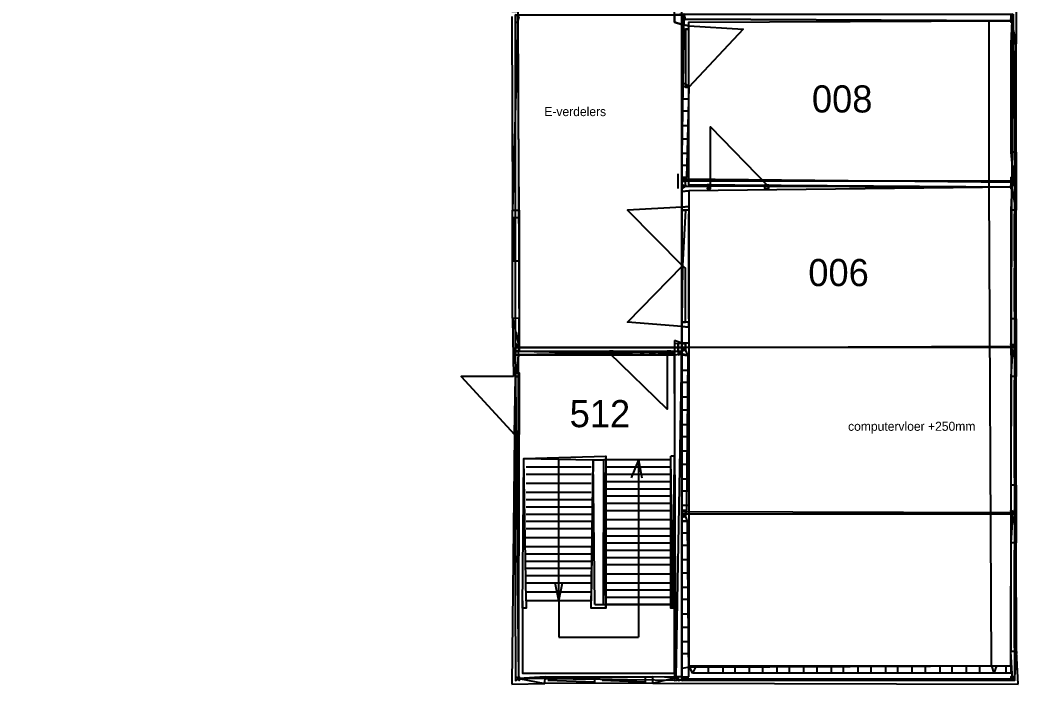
# Model space of a CAD drawing. Header units: metres. Extents: x -641 to 2745, y -1284 to 599.
# Drawn here: x 969 to 1245, y 0 to 183.6 of the extents above; entities that cross this region are included whole.
import ezdxf

# ---------------------------------------------------------------- set-up
doc = ezdxf.new("R2010")
doc.units = ezdxf.units.M

msp = doc.modelspace()

# ---------------------------------------------------------------- linework, layer by layer
for p, q in [((1244.5, 193), (1244.5, 177)), ((1150, 183), (1150, 187)), ((1105, 184.5), (1105.2, 131)), ((1106.67, 183), (1105.2, 131)), ((1107, 131), (1106.67, 183)), ((1152, 182.33), (1150, 183)), ((1154, 182), (1152, 182.33)), ((1152, 182.33), (1154, 182)), ((1152, 165.25), (1152, 182.33)), ((1243.25, 183.38), (1153, 183.78)), ((1153, 183.78), (1243.25, 183.38)), ((1237, 137.5), (1237, 183)), ((1243.25, 183.38), (1243, 177)), ((1244.5, 177), (1243.25, 183.38)), ((1244.5, 177), (1243, 177)), ((1243, 177), (1243, 147)), ((1244.5, 147), (1244.5, 177)), ((1244, 163), (1244, 175)), ((1152, 139.67), (1152, 165.25)), ((1152, 165.25), (1154, 165)), ((1154, 165), (1153.29, 140)), ((1154, 161.67), (1152, 161.67)), ((1154, 161.67), (1152, 161.67)), ((1154, 161.67), (1152, 161.67)), ((1244, 148), (1244, 161)), ((1154, 158.33), (1152, 158.33)), ((1154, 158.33), (1152, 158.33)), ((1154, 158.33), (1152, 158.33)), ((1154, 154.33), (1152, 154.33)), ((1154, 154.33), (1152, 154.33)), ((1154, 154.33), (1152, 154.33)), ((1154, 150.67), (1152, 150.67)), ((1154, 150.67), (1152, 150.67)), ((1154, 150.67), (1152, 150.67)), ((1154, 146.67), (1152, 146.67)), ((1154, 146.67), (1152, 146.67)), ((1154, 146.67), (1152, 146.67)), ((1243, 147), (1243.62, 139.88)), ((1244.5, 147), (1243, 147)), ((1243.62, 139.88), (1244.5, 147)), ((1244.5, 147), (1244.5, 131)), ((1151, 137), (1151, 141)), ((1154, 143.33), (1152, 143.33)), ((1154, 143.33), (1152, 143.33)), ((1154, 143.33), (1152, 143.33)), ((1153.29, 140), (1152, 139.67)), ((1154, 136.33), (1152, 136.2)), ((1154, 136.33), (1152, 136.2)), ((1154, 136.33), (1152, 136.2)), ((1152, 136.2), (1154, 136.33)), ((1152, 131.83), (1152, 136.2)), ((1160, 137.5), (1153, 137.67)), ((1153, 137.67), (1160, 137.5)), ((1154, 136.33), (1154, 132)), ((1175.88, 137.62), (1160, 137.5)), ((1243.3, 137.4), (1175.88, 137.62)), ((1175.88, 137.62), (1243.3, 137.4)), ((1237.67, 5), (1237, 137.5)), ((1243.3, 137.4), (1243, 131)), ((1244.5, 131), (1243.3, 137.4)), ((1105.17, 101.17), (1105.2, 131)), ((1105.2, 131), (1107, 131)), ((1105.2, 131), (1107, 131)), ((1107, 131), (1107, 101.2)), ((1154, 132), (1152, 131.83)), ((1154, 132), (1152, 131.83)), ((1154, 132), (1152, 131.83)), ((1154, 101), (1154, 130)), ((1244.5, 131), (1243, 131)), ((1243, 131), (1243, 101)), ((1244, 117), (1244, 130)), ((1244.5, 101), (1244.5, 131)), ((1105.5, 129), (1107, 129)), ((1105.5, 129), (1105.5, 117)), ((1105.5, 117), (1107, 117)), ((1106, 102), (1106, 115)), ((1106, 115), (1106, 115)), ((1244, 103), (1244, 115)), ((1105.17, 101.17), (1107, 101.2)), ((1105.17, 101.17), (1107, 101.2)), ((1105.17, 101.17), (1107, 101.2)), ((1105.17, 101.17), (1105.5, 85)), ((1105.17, 101.17), (1106.93, 93.5)), ((1106.93, 93.5), (1107, 101.2)), ((1243, 101), (1243, 94)), ((1244.5, 101), (1243, 101)), ((1244, 93.42), (1244.5, 101)), ((1244.5, 101), (1244.5, 85)), ((1154, 98.67), (1152, 98.86)), ((1154, 98.67), (1152, 98.86)), ((1154, 98.67), (1152, 98.86)), ((1152, 94.22), (1152, 98.86)), ((1152, 98.86), (1154, 98.67)), ((1154, 98.67), (1154, 94.25)), ((1152, 94.22), (1150, 95)), ((1150, 95), (1150, 91.5)), ((1154, 94.25), (1152, 94.22)), ((1154, 94.25), (1152, 94.22)), ((1154, 94.25), (1152, 94.22)), ((1132, 91.43), (1106.83, 91)), ((1107, 92), (1132, 91.43)), ((1133, 92), (1148, 91.5)), ((1150, 91.5), (1148, 91.5)), ((1148, 91.5), (1150, 91.5)), ((1150.4, 1.8), (1150, 91.5)), ((1151.92, 91.25), (1150.4, 1.8)), ((1153.71, 90.86), (1151.92, 91.25)), ((1153.71, 90.86), (1151.92, 91.25)), ((1153.71, 90.86), (1151.92, 91.25)), ((1152, 47.67), (1151.92, 91.25)), ((1151.92, 91.25), (1153.71, 90.86)), ((1243.5, 92), (1243, 85)), ((1106.5, 86), (1106.83, 91)), ((1106.83, 91), (1106.5, 86)), ((1153.71, 90.86), (1153.29, 48)), ((1244.5, 85), (1244, 91)), ((1154, 86.67), (1152, 86.67)), ((1154, 86.67), (1152, 86.67)), ((1154, 86.67), (1152, 86.67)), ((1107, 69.25), (1107, 85)), ((1154, 83.33), (1152, 83.33)), ((1154, 83.33), (1152, 83.33)), ((1154, 83.33), (1152, 83.33)), ((1244.5, 85), (1243, 85)), ((1243, 85), (1243, 55)), ((1244, 70.5), (1244, 84)), ((1244.5, 55), (1244.5, 85)), ((1154, 79.33), (1152, 79.33)), ((1154, 79.33), (1152, 79.33)), ((1154, 79.33), (1152, 79.33)), ((1154, 75.67), (1152, 75.67)), ((1154, 75.67), (1152, 75.67)), ((1154, 75.67), (1152, 75.67)), ((1105.8, 69), (1105, 0)), ((1105.8, 69), (1106, 2)), ((1106.93, 1.53), (1107, 69.25)), ((1154, 71.67), (1152, 71.67)), ((1154, 71.67), (1152, 71.67)), ((1154, 71.67), (1152, 71.67)), ((1244, 57), (1244, 70.5)), ((1154, 68.33), (1152, 68.33)), ((1154, 68.33), (1152, 68.33)), ((1154, 68.33), (1152, 68.33)), ((1154, 64.33), (1152, 64.33)), ((1154, 64.33), (1152, 64.33)), ((1154, 64.33), (1152, 64.33)), ((1108, 21), (1108.33, 62.33)), ((1118, 23), (1118, 62)), ((1127, 21), (1127.5, 62)), ((1128, 22), (1127.5, 62)), ((1127.5, 62), (1130.5, 62)), ((1130.33, 22), (1130.5, 62)), ((1131, 21), (1130.5, 62)), ((1140, 62), (1138, 57)), ((1140, 62), (1140, 22)), ((1140, 62), (1141, 57)), ((1149.5, 21), (1149, 63)), ((1149.5, 21), (1150, 62)), ((1109, 60), (1127, 60)), ((1109, 58), (1127, 58)), ((1131, 60), (1149, 60)), ((1131, 58), (1149, 58)), ((1154, 60.67), (1152, 60.67)), ((1154, 60.67), (1152, 60.67)), ((1154, 60.67), (1152, 60.67)), ((1109, 55.5), (1127, 55.5)), ((1109, 55.5), (1127, 55.5)), ((1131, 56), (1149, 56)), ((1154, 56.67), (1152, 56.67)), ((1154, 56.67), (1152, 56.67)), ((1154, 56.67), (1152, 56.67)), ((1109, 53), (1127, 53)), ((1131, 54), (1149, 54)), ((1154, 53.33), (1152, 53.33)), ((1154, 53.33), (1152, 53.33)), ((1154, 53.33), (1152, 53.33)), ((1243, 55), (1243, 48)), ((1244.5, 55), (1243, 55)), ((1244, 47.42), (1244.5, 55)), ((1244.5, 55), (1244.5, 39)), ((1109, 51), (1127, 51)), ((1131, 52), (1149, 52)), ((1131, 50), (1149, 50)), ((1109, 49), (1127, 49)), ((1109, 47), (1127, 47)), ((1131, 48), (1149, 48)), ((1154, 49.33), (1152, 49.33)), ((1154, 49.33), (1152, 49.33)), ((1154, 49.33), (1152, 49.33)), ((1153.29, 48), (1152, 47.67)), ((1109, 45), (1127, 45)), ((1131, 45.5), (1149, 45.5)), ((1131, 45.5), (1149, 45.5)), ((1153.6, 45), (1152, 45)), ((1153.6, 45), (1152, 45)), ((1152, 45), (1152, 2)), ((1154, 2), (1153.6, 45)), ((1243.5, 46), (1243, 39)), ((1244.5, 39), (1244, 45)), ((1109, 43), (1127, 43)), ((1131, 43), (1149, 43)), ((1154, 41.67), (1152, 41.67)), ((1154, 41.67), (1152, 41.67)), ((1154, 41.67), (1152, 41.67)), ((1109, 40.5), (1127, 40.5)), ((1109, 40.5), (1127, 40.5)), ((1131, 41), (1149, 41)), ((1131, 39), (1149, 39)), ((1244.5, 39), (1243, 39)), ((1243, 39), (1243, 9)), ((1244.6, 9), (1244.5, 39)), ((1109, 38), (1127, 38)), ((1109, 36), (1127, 36)), ((1131, 37), (1149, 37)), ((1154, 38.33), (1152, 38.33)), ((1154, 38.33), (1152, 38.33)), ((1154, 38.33), (1152, 38.33)), ((1244, 23.5), (1244, 37)), ((1109, 34), (1127, 34)), ((1131, 35), (1149, 35)), ((1154, 34.33), (1152, 34.33)), ((1154, 34.33), (1152, 34.33)), ((1154, 34.33), (1152, 34.33)), ((1109, 32), (1127, 32)), ((1131, 33), (1149, 33)), ((1131, 30.5), (1149, 30.5)), ((1131, 30.5), (1149, 30.5)), ((1154, 30.67), (1152, 30.67)), ((1154, 30.67), (1152, 30.67)), ((1154, 30.67), (1152, 30.67)), ((1109, 30), (1127, 30)), ((1109, 28), (1127, 28)), ((1118, 23), (1117, 28)), ((1118, 23), (1119, 28)), ((1131, 28), (1149, 28)), ((1109, 25.5), (1127, 25.5)), ((1109, 25.5), (1127, 25.5)), ((1131, 26), (1149, 26)), ((1154, 26.67), (1152, 26.67)), ((1154, 26.67), (1152, 26.67)), ((1154, 26.67), (1152, 26.67)), ((1118, 23), (1118, 13)), ((1131, 24), (1149, 24)), ((1154, 23.33), (1152, 23.33)), ((1154, 23.33), (1152, 23.33)), ((1154, 23.33), (1152, 23.33)), ((1244, 10), (1244, 23.5)), ((1128, 22), (1130.33, 22)), ((1130.33, 22), (1149, 22)), ((1140, 22), (1140, 13)), ((1154, 19.33), (1152, 19.33)), ((1154, 19.33), (1152, 19.33)), ((1154, 19.33), (1152, 19.33)), ((1154, 15.67), (1152, 15.67)), ((1154, 15.67), (1152, 15.67)), ((1154, 15.67), (1152, 15.67)), ((1118, 13), (1140, 13)), ((1154, 11.67), (1152, 11.67)), ((1154, 11.67), (1152, 11.67)), ((1154, 11.67), (1152, 11.67)), ((1154, 8.33), (1152, 8.33)), ((1154, 8.33), (1152, 8.33)), ((1154, 8.33), (1152, 8.33)), ((1244.6, 9), (1243, 9)), ((1243.44, 1.33), (1243, 9)), ((1244.6, 9), (1243, 9)), ((1244.6, 9), (1244, 2)), ((1245, 0), (1244.6, 9)), ((1154.17, 4.67), (1152, 4.33)), ((1154.17, 4.67), (1152, 4.33)), ((1154.17, 4.67), (1152, 4.33)), ((1154.17, 4.67), (1243, 5)), ((1154.17, 4.67), (1155, 3)), ((1155, 3), (1154.17, 4.67)), ((1156, 5), (1155, 3)), ((1156, 5), (1155, 3)), ((1243, 3), (1155, 3)), ((1159.33, 5), (1159.33, 3)), ((1159.33, 5), (1159.33, 3)), ((1159.33, 5), (1159.33, 3)), ((1163.33, 5), (1163.33, 3)), ((1163.33, 5), (1163.33, 3)), ((1163.33, 5), (1163.33, 3)), ((1166.67, 5), (1166.67, 3)), ((1166.67, 5), (1166.67, 3)), ((1166.67, 5), (1166.67, 3)), ((1170.67, 5), (1170.67, 3)), ((1170.67, 5), (1170.67, 3)), ((1170.67, 5), (1170.67, 3)), ((1174.33, 5), (1174.33, 3)), ((1174.33, 5), (1174.33, 3)), ((1174.33, 5), (1174.33, 3)), ((1178.33, 5), (1178.33, 3)), ((1178.33, 5), (1178.33, 3)), ((1178.33, 5), (1178.33, 3)), ((1181.67, 5), (1181.67, 3)), ((1181.67, 5), (1181.67, 3)), ((1181.67, 5), (1181.67, 3)), ((1185.67, 5), (1185.67, 3)), ((1185.67, 5), (1185.67, 3)), ((1185.67, 5), (1185.67, 3)), ((1189.33, 5), (1189.33, 3)), ((1189.33, 5), (1189.33, 3)), ((1189.33, 5), (1189.33, 3)), ((1193.33, 5), (1193.33, 3)), ((1193.33, 5), (1193.33, 3)), ((1193.33, 5), (1193.33, 3)), ((1196.67, 5), (1196.67, 3)), ((1196.67, 5), (1196.67, 3)), ((1196.67, 5), (1196.67, 3)), ((1200.67, 5), (1200.67, 3)), ((1200.67, 5), (1200.67, 3)), ((1200.67, 5), (1200.67, 3)), ((1204.33, 5), (1204.33, 3)), ((1204.33, 5), (1204.33, 3)), ((1204.33, 5), (1204.33, 3)), ((1208.33, 5), (1208.33, 3)), ((1208.33, 5), (1208.33, 3)), ((1208.33, 5), (1208.33, 3)), ((1211.67, 5), (1211.67, 3)), ((1211.67, 5), (1211.67, 3)), ((1211.67, 5), (1211.67, 3)), ((1215.67, 5), (1215.67, 3)), ((1215.67, 5), (1215.67, 3)), ((1215.67, 5), (1215.67, 3)), ((1219.33, 5), (1219.33, 3)), ((1219.33, 5), (1219.33, 3)), ((1219.33, 5), (1219.33, 3)), ((1223.33, 5), (1223.33, 3)), ((1223.33, 5), (1223.33, 3)), ((1223.33, 5), (1223.33, 3)), ((1226.67, 5), (1226.67, 3)), ((1226.67, 5), (1226.67, 3)), ((1226.67, 5), (1226.67, 3)), ((1230.67, 5), (1230.67, 3)), ((1230.67, 5), (1230.67, 3)), ((1230.67, 5), (1230.67, 3)), ((1234.33, 5), (1234.33, 3)), ((1234.33, 5), (1234.33, 3)), ((1234.33, 5), (1234.33, 3)), ((1237.67, 5), (1238.33, 3)), ((1237.67, 5), (1238.33, 3)), ((1239, 5), (1238.33, 3)), ((1241.67, 5), (1241.67, 3)), ((1241.67, 5), (1241.67, 3)), ((1241.67, 5), (1241.67, 3)), ((1243, 5), (1243, 3)), ((1105, 0), (1114.17, 0.17)), ((1114.2, 2), (1106.93, 1.53)), ((1106.93, 1.53), (1114.17, 0.17)), ((1114.17, 0.17), (1114.2, 2)), ((1114.17, 0.17), (1114.2, 2)), ((1114.17, 0.17), (1114.2, 2)), ((1144, 0.2), (1114.17, 0.17)), ((1114.2, 2), (1144, 2)), ((1128, 0.5), (1115, 1)), ((1128, 0.5), (1128, 2)), ((1142, 0.5), (1130, 1)), ((1130, 1), (1130, 1)), ((1142, 0.5), (1142, 2)), ((1150.4, 1.8), (1144, 2)), ((1144, 0.2), (1144, 2)), ((1144, 0.2), (1144, 2)), ((1144, 0.2), (1150.4, 1.8)), ((1144, 0.2), (1245, 0)), ((1152, 2), (1154, 2)), ((1152.75, 1.38), (1243.44, 1.33)), ((1243.44, 1.33), (1152.75, 1.38))]:
    msp.add_line(p, q)
for points in [[(1107, 92), (1152, 92), (1152, 370), (969, 370), (969, 323), (1105, 323), (1105, 186), (1106.67, 186)], [(1107, 184.57), (1106, 185), (1106, 183), (1106.67, 183)], [(1106, 185), (1152, 185), (1152, 93), (1106, 93)], [(1152.65, 185.22), (1150, 185), (1150, 183), (1152, 182.33)], [(1152.65, 185.22), (1152, 185), (1152, 183), (1153, 183.78)], [(1243.62, 185.15), (1244, 139), (1152, 139), (1152.65, 185.22)], [(1243.62, 185.15), (1243, 185), (1243, 183), (1243.25, 183.38)], [(1152, 182.33), (1152, 182), (1152, 182), (1152, 181), (1153, 181), (1153, 181), (1154, 181), (1154, 182), (1154, 182), (1154, 182)], [(1243.3, 137.4), (1154, 138), (1154, 183), (1243.25, 183.38)], [(1243.25, 183.38), (1243, 184), (1243, 184), (1243.25, 183.38)], [(1154, 165), (1154, 181), (1153, 181), (1153, 166)], [(1152, 165.25), (1152, 165), (1152, 165), (1152, 166), (1153, 166), (1153, 165), (1154, 165), (1154, 165), (1154, 165), (1154, 165)], [(1153.29, 140), (1152, 140), (1152, 139), (1153, 139)], [(1153.29, 140), (1152, 140), (1152, 139), (1153, 139)], [(1153.29, 140), (1152, 140), (1152, 139), (1153, 139)], [(1153.29, 140), (1152, 140), (1152, 139), (1153, 139)], [(1244, 138.73), (1244, 93), (1152, 93), (1152, 139.67)], [(1153, 139), (1152, 139), (1152, 138), (1153, 137.67)], [(1153, 139), (1152, 139), (1152, 137), (1153, 137.67)], [(1153, 139), (1152, 139), (1152, 137), (1153, 137.67)], [(1153, 137.67), (1152, 138), (1152, 138), (1153, 137.67)], [(1153.29, 140), (1153, 140), (1153, 139), (1153, 139)], [(1153, 137.67), (1153, 138), (1153, 138), (1153, 137.67)], [(1160, 137.5), (1159, 137), (1159, 137), (1160, 137), (1160, 138), (1160, 138), (1160, 138), (1159, 138), (1159, 138), (1160, 137.5)], [(1175.88, 137.62), (1160, 138), (1160, 138), (1175.88, 137.62)], [(1175.88, 137.62), (1176, 137), (1176, 137), (1175, 137), (1175, 138), (1176, 138), (1176, 138), (1176, 138), (1176, 138), (1175.88, 137.62)], [(1243.62, 139.88), (1243, 140), (1243, 139), (1243.62, 139.88)], [(1243.62, 139.88), (1243, 140), (1243, 139), (1244, 138.73)], [(1243.62, 139.88), (1243, 140), (1243, 139), (1244, 138.73)], [(1243.62, 139.88), (1243, 140), (1243, 139), (1244, 138.73)], [(1243.62, 139.88), (1243, 140), (1243, 139), (1244, 138.73)], [(1244, 138.73), (1243, 139), (1243, 138), (1244, 138.73)], [(1244, 138.73), (1243, 139), (1243, 137), (1243.3, 137.4)], [(1244, 138.73), (1243, 139), (1243, 137), (1243.3, 137.4)], [(1244, 138.73), (1243, 138), (1243, 138), (1244, 138.73)], [(1243.3, 137.4), (1243, 138), (1243, 138), (1243.3, 137.4)], [(1154, 136.33), (1154, 91), (1154, 91), (1154, 5), (1243, 5), (1243.3, 137.4)], [(1154, 132), (1154, 132), (1154, 132), (1154, 131), (1153, 131), (1153, 131), (1152, 131), (1152, 132), (1152, 132), (1152, 131.83)], [(1152.2, 115.6), (1152, 131), (1153, 131), (1152.2, 115.6)], [(1152.2, 115.6), (1152, 100), (1153, 100), (1153, 115)], [(1154, 98.67), (1154, 99), (1154, 99), (1154, 100), (1153, 100), (1153, 100), (1152, 100), (1152, 99), (1152, 99), (1152, 98.86)], [(1106.93, 93.5), (1106, 94), (1106, 93), (1106.93, 93.5)], [(1106.93, 93.5), (1106, 94), (1106, 93), (1106.93, 93.5)], [(1106.93, 93.5), (1106, 94), (1106, 93), (1106.93, 93.5)], [(1106.93, 93.5), (1106, 94), (1106, 93), (1106.93, 93.5)], [(1106.93, 93.5), (1107, 94), (1107, 93), (1106.93, 93.5)], [(1152, 94.22), (1150, 94), (1150, 93), (1152, 93)], [(1152, 94.22), (1151, 94), (1151, 93), (1152, 93)], [(1152, 94.22), (1151, 94), (1151, 93), (1152, 93)], [(1152, 94.22), (1151, 94), (1151, 93), (1152, 93)], [(1151, 94), (1151, 94), (1151, 93), (1151, 92.33)], [(1153, 94), (1152, 94), (1152, 93), (1153, 92.54)], [(1153, 94), (1152, 94), (1152, 93), (1153, 92.54)], [(1153, 94), (1152, 94), (1152, 93), (1153, 92.54)], [(1153, 94), (1152, 94), (1152, 93), (1153, 92.54)], [(1153, 94), (1153, 94), (1153, 93), (1153, 92.54)], [(1243, 94), (1243, 94), (1243, 93), (1243.5, 92)], [(1244, 93.42), (1243, 94), (1243, 93), (1244, 93.42)], [(1244, 93.42), (1243, 94), (1243, 93), (1244, 93.42)], [(1244, 93.42), (1243, 94), (1243, 93), (1244, 93.42)], [(1244, 93.42), (1243, 94), (1243, 93), (1244, 93.42)], [(1106.93, 93.5), (1106, 93), (1106, 91), (1106.83, 91)], [(1106.93, 93.5), (1106, 93), (1106, 91), (1106.83, 91)], [(1106, 93), (1152, 93), (1152, 1), (1106.93, 1.53)], [(1107, 92), (1106, 92), (1106, 92), (1107, 92)], [(1107, 92), (1106, 92), (1106, 92), (1107, 92)], [(1107, 92), (1107, 92), (1107, 92), (1107, 92)], [(1132, 91.43), (1148, 91), (1148, 92), (1132, 91.43)], [(1132, 91.43), (1132, 92), (1132, 92), (1133, 92), (1133, 92), (1132, 92), (1132, 91), (1132, 91), (1132, 91), (1132, 91.43)], [(1148, 91.5), (1149, 92), (1149, 92), (1148, 92), (1148, 92), (1148, 92), (1148, 91), (1149, 91), (1149, 91), (1148, 91.5)], [(1152, 93), (1150, 93), (1150, 91), (1151.92, 91.25)], [(1152, 93), (1151, 93), (1151, 91), (1151.92, 91.25)], [(1151, 92.33), (1151, 92), (1151, 92), (1151, 92.33)], [(1151.92, 91.25), (1151, 92), (1151, 92), (1151.92, 91.25)], [(1151.92, 91.25), (1151, 92), (1151, 92), (1151.92, 91.25)], [(1244, 93.42), (1244, 47), (1152, 47), (1152, 93)], [(1153, 92.54), (1152, 93), (1152, 91), (1153.71, 90.86)], [(1153, 92.54), (1152, 93), (1152, 91), (1153.71, 90.86)], [(1153, 92.54), (1152, 92), (1152, 92), (1153, 92.54)], [(1153, 92.54), (1152, 92), (1152, 92), (1153, 92.54)], [(1153, 92.54), (1153, 92), (1153, 92), (1153, 92.54)], [(1244, 93.42), (1243, 93), (1243, 91), (1244, 91)], [(1244, 93.42), (1243, 93), (1243, 91), (1244, 91)], [(1243.5, 92), (1243, 92), (1243, 92), (1243.5, 92)], [(1243.5, 92), (1243, 92), (1243, 92), (1243.5, 92)], [(1243.5, 92), (1243, 92), (1243, 92), (1243.5, 92)], [(1106.83, 91), (1150, 91), (1150, 2), (1106.93, 1.53)], [(1106.5, 86), (1107, 86), (1107, 86), (1107, 85), (1107, 85), (1107, 85), (1106, 85), (1106, 86), (1106, 86), (1106.5, 86)], [(1105.8, 69), (1106, 85), (1107, 85), (1107, 69.25)], [(1107, 69.25), (1107, 69), (1107, 69), (1107, 70), (1107, 70), (1107, 69), (1106, 69), (1106, 69), (1106, 69), (1105.8, 69)], [(1127.5, 62), (1127, 23), (1109, 23), (1108.33, 62.33)], [(1153.29, 48), (1152, 48), (1152, 47), (1153, 46.54)], [(1153.29, 48), (1152, 48), (1152, 47), (1153, 46.54)], [(1153.29, 48), (1152, 48), (1152, 47), (1153, 46.54)], [(1153.29, 48), (1152, 48), (1152, 47), (1153, 46.54)], [(1244, 47.42), (1244, 1), (1152, 1), (1152, 47.67)], [(1153, 46.54), (1152, 47), (1152, 45), (1153.6, 45)], [(1153, 46.54), (1152, 47), (1152, 45), (1153.6, 45)], [(1153.29, 48), (1153, 48), (1153, 47), (1153, 46.54)], [(1243, 48), (1243, 48), (1243, 47), (1243.5, 46)], [(1244, 47.42), (1243, 48), (1243, 47), (1244, 47.42)], [(1244, 47.42), (1243, 48), (1243, 47), (1244, 47.42)], [(1244, 47.42), (1243, 48), (1243, 47), (1244, 47.42)], [(1244, 47.42), (1243, 48), (1243, 47), (1244, 47.42)], [(1244, 47.42), (1243, 47), (1243, 45), (1244, 45)], [(1244, 47.42), (1243, 47), (1243, 45), (1244, 45)], [(1153, 46.54), (1152, 46), (1152, 46), (1153, 46.54)], [(1153, 46.54), (1152, 46), (1152, 46), (1153, 46.54)], [(1153, 46.54), (1153, 46), (1153, 46), (1153, 46.54)], [(1243.5, 46), (1243, 46), (1243, 46), (1243.5, 46)], [(1243.5, 46), (1243, 46), (1243, 46), (1243.5, 46)], [(1243.5, 46), (1243, 46), (1243, 46), (1243.5, 46)], [(1108, 23), (1108, 3), (1150, 3), (1150, 23), (1150, 23), (1150, 21), (1149, 21), (1149, 22), (1131, 22), (1131, 21), (1130, 21), (1130, 21), (1128, 21), (1128, 21), (1127, 21), (1127, 23), (1109, 23), (1109, 21), (1108, 21), (1108, 23)], [(1106.93, 1.53), (1106, 2), (1106, 1), (1106.93, 1.53)], [(1106.93, 1.53), (1106, 2), (1106, 1), (1106.93, 1.53)], [(1106.93, 1.53), (1106, 2), (1106, 1), (1106.93, 1.53)], [(1106.93, 1.53), (1106, 2), (1106, 1), (1106.93, 1.53)], [(1106.93, 1.53), (1107, 2), (1107, 1), (1106.93, 1.53)], [(1152, 2), (1150, 2), (1150, 1), (1152.75, 1.38)], [(1150.4, 1.8), (1151, 2), (1151, 1), (1151, 1)], [(1152, 2), (1151, 2), (1151, 1), (1152.75, 1.38)], [(1152, 2), (1151, 2), (1151, 1), (1152.75, 1.38)], [(1152, 2), (1151, 2), (1151, 1), (1152.75, 1.38)], [(1152.75, 1.38), (1152, 2), (1152, 1), (1152.75, 1.38)], [(1152.75, 1.38), (1152, 2), (1152, 1), (1152.75, 1.38)], [(1152.75, 1.38), (1152, 2), (1152, 1), (1152.75, 1.38)], [(1152.75, 1.38), (1152, 2), (1152, 1), (1152.75, 1.38)], [(1152.75, 1.38), (1153, 2), (1153, 1), (1152.75, 1.38)], [(1243.44, 1.33), (1243, 2), (1243, 1), (1243.44, 1.33)], [(1244, 2), (1243, 2), (1243, 1), (1243.44, 1.33)], [(1244, 2), (1243, 2), (1243, 1), (1243.44, 1.33)], [(1244, 2), (1243, 2), (1243, 1), (1243.44, 1.33)], [(1244, 2), (1243, 2), (1243, 1), (1243.44, 1.33)]]:
    msp.add_lwpolyline(points, close=True)
for points in [[(1154, 182), (1169, 181), (1154, 165)], [(1160, 137.5), (1160, 154), (1175.88, 137.62)], [(1152, 131.83), (1137, 131), (1152.2, 115.6)], [(1152, 98.86), (1137, 100), (1152.2, 115.6)], [(1148, 91.5), (1148, 76), (1132, 91.43)], [(1105.5, 85), (1091, 85), (1105.8, 69)], [(1108.33, 62.33), (1131, 63), (1131, 63), (1131, 22), (1149, 22), (1149, 62), (1130.5, 62)], [(1150, 62), (1150, 62), (1150, 63), (1149, 63)], [(1108, 23), (1108, 23), (1108, 3), (1150, 3), (1150, 23), (1150, 23)]]:
    msp.add_lwpolyline(points)

# ---------------------------------------------------------------- texts
for s, height, p in [('008', 7.5, (1188, 158)), ('E-verdelers', 2.5, (1114, 157)), ('006', 7.5, (1187, 110)), ('512', 7.5, (1121, 71)), ('computervloer +250mm', 2.5, (1198, 70))]:
    msp.add_text(s, height=height).set_placement(p)

doc.saveas('drawing.dxf')
